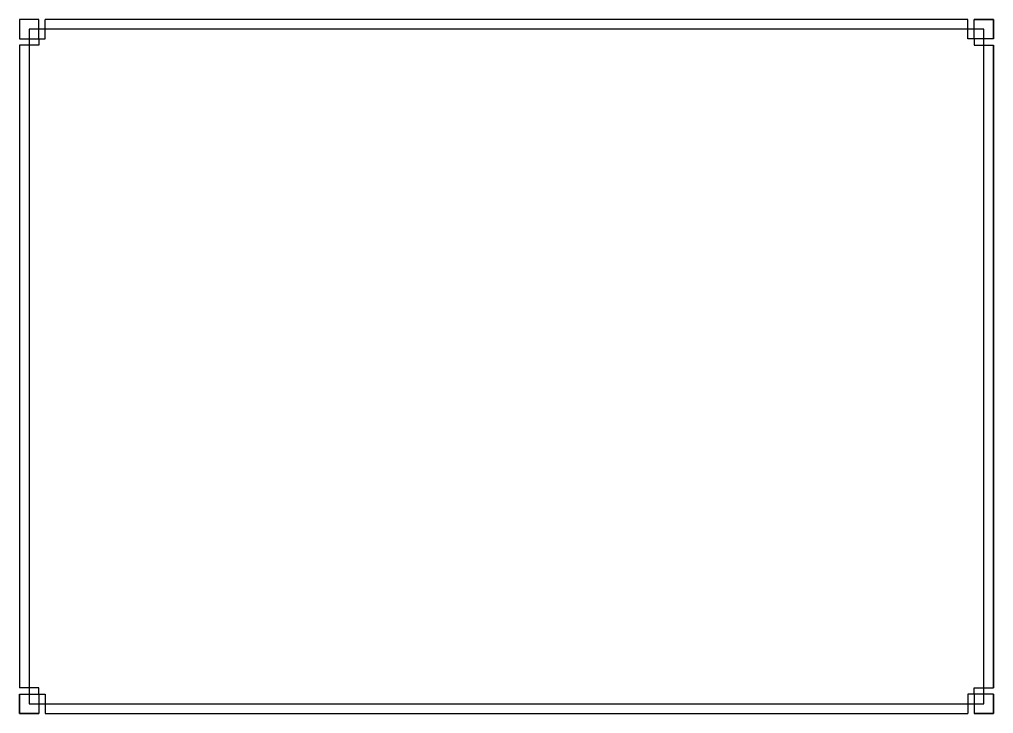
# Model space of a CAD drawing. Header units: millimetres. Extents: x 0 to 3326, y 0 to 2371.
import ezdxf

# ---------------------------------------------------------------- set-up
doc = ezdxf.new("R2010")
doc.units = ezdxf.units.MM
doc.layers.add('DIM1', color=11, linetype='Continuous')

# ---------------------------------------------------------------- blocks, each defined once
blk = doc.blocks.new('KT')
at = {"layer": 'DIM1', "color": 2, "ltscale": 15}
for points in [[(-1597.17096, 2371.05792), (-1663.03368, 2371.05792), (-1663.03368, 2305.1952)], [(-1597.17096, 2305.1952), (-1575.21672, 2305.1952), (-1575.21672, 2371.05792)], [(1575.21672, 2371.05792), (-1575.21672, 2371.05792)], [(1597.17096, 2305.1952), (1575.21672, 2305.1952), (1575.21672, 2371.05792)], [(1597.17096, 2371.05792), (1663.03368, 2371.05792), (1663.03368, 2305.1952)], [(1663.03368, 2305.1952), (1663.03368, 2371.05792), (1597.17096, 2371.05792)], [(-1597.17096, 2305.1952), (-1597.17096, 2283.24096), (-1663.03368, 2283.24096)], [(1597.17096, 2305.1952), (1597.17096, 2283.24096), (1663.03368, 2283.24096)], [(-1663.03368, 2283.24096), (-1663.03368, 87.81696)], [(1663.03368, 2283.24096), (1663.03368, 87.81696)], [(1663.03368, 87.81696), (1663.03368, 2283.24096)], [(-1597.17096, 65.86272), (-1597.17096, 87.81696), (-1663.03368, 87.81696)], [(1597.17096, 65.86272), (1597.17096, 87.81696), (1663.03368, 87.81696)], [(-1597.17096, 0), (-1663.03368, 0), (-1663.03368, 65.86272)], [(-1663.03368, 65.86272), (-1663.03368, 0), (-1597.17096, 0)], [(-1597.17096, 65.86272), (-1575.21672, 65.86272), (-1575.21672, 0)], [(1597.17096, 65.86272), (1575.21672, 65.86272), (1575.21672, 0)], [(1663.03368, 65.86272), (1663.03368, 0), (1597.17096, 0)], [(1597.17096, 0), (1663.03368, 0), (1663.03368, 65.86272)], [(1597.17096, 0), (1663.03368, 0), (1663.03368, 65.86272)], [(-1575.21672, 0), (1575.21672, 0)]]:
    blk.add_lwpolyline(points, dxfattribs=at)
for points in [[(-1663.03368, 2305.1952), (-1597.17096, 2305.1952), (-1597.17096, 2371.05792), (-1663.03368, 2371.05792)], [(1663.03368, 2305.1952), (1597.17096, 2305.1952), (1597.17096, 2371.05792), (1663.03368, 2371.05792)], [(-1663.03368, 65.86272), (-1597.17096, 65.86272), (-1597.17096, 0), (-1663.03368, 0)], [(1663.03368, 65.86272), (1597.17096, 65.86272), (1597.17096, 0), (1663.03368, 0)]]:
    blk.add_lwpolyline(points, close=True, dxfattribs=at)
at = {"layer": 'DIM1', "color": 200, "ltscale": 15}
blk.add_lwpolyline([(-1630.10232, 32.93136), (1630.10232, 32.93136), (1630.10232, 2338.12656), (-1630.10232, 2338.12656)], close=True, dxfattribs=at)

msp = doc.modelspace()

# ---------------------------------------------------------------- block references
msp.add_blockref('KT', (1663.03368, 0))

doc.saveas('drawing.dxf')
